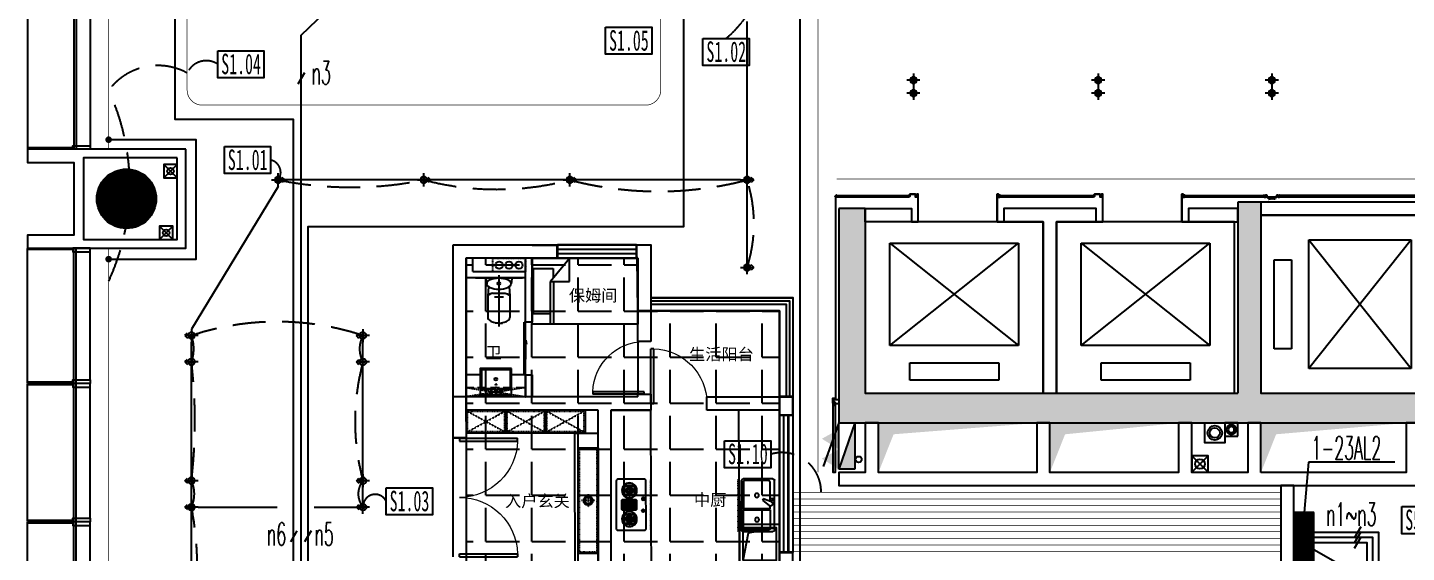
# Model space of a CAD drawing. Extents: x -284868 to 304789, y -137694 to 137894.
# Drawn here: x -9756 to 11149, y -20606 to -12647 of the extents above; entities that cross this region are included whole.
import ezdxf
from ezdxf.enums import TextEntityAlignment as Align

# ---------------------------------------------------------------- set-up
doc = ezdxf.new("R2010")
doc.units = 0
for name, pattern in [('AX-COMP-140B（200）$0$1#comfort_plan$0$DASH', [0.35, 0.25, -0.1]), ('AX-COMP-140B（200）$0$DASH', [0.35, 0.25, -0.1]), ('AX-CORE160-Fur$0$DASH', [0.35, 0.25, -0.1]), ('DASH', [0.35, 0.25, -0.1]), ('DASHDOT', [1, 0.5, -0.25, 0, -0.25]), ('DASHED', [0.75, 0.5, -0.25])]:
    doc.linetypes.add(name, pattern=pattern)
doc.layers.get('0').update_dxf_attribs({"linetype": 'CONTINUOUS'})
for name, color, linetype in [('0-墙', 4, 'CONTINUOUS'), ('0-底图', 251, 'CONTINUOUS'), ('0-建筑外轮廓', 8, 'CONTINUOUS'), ('0-建筑柱体', 251, 'CONTINUOUS'), ('0-文字说明', 3, 'CONTINUOUS'), ('0-消防栓(给排水)', 9, 'CONTINUOUS'), ('0-电梯', 3, 'CONTINUOUS'), ('0-窗', 11, 'CONTINUOUS'), ('0-非设计区域', 251, 'CONTINUOUS'), ('C-天花灯具', 3, 'CONTINUOUS'), ('EQUIP-箱柜', 3, 'CONTINUOUS'), ('P-完成面', 42, 'CONTINUOUS'), ('P-平面栏杆', 3, 'CONTINUOUS'), ('TEXT_照明_回路标注', 41, 'CONTINUOUS'), ('WIRE-照明', 130, 'CONTINUOUS')]:
    doc.layers.add(name, color=color, linetype=linetype)
doc.styles.add('_TCH_DYN', font='')
doc.styles.add('_TEL_DIM', font='SIMPLEX', dxfattribs={"width": 0.8, "height": 3.5, "bigfont": 'HZTXT'})
doc.styles.add('AX-COMP-140B（200）$0$zz-0', font='')
doc.styles.add('HZ_e', font='simplex.shx', dxfattribs={"width": 0.8, "bigfont": 'hztxt.shx'})
doc.styles.add('TT', font='')
doc.styles.get('_TCH_DYN').set_extended_font_data('SimSun')
doc.styles.get('AX-COMP-140B（200）$0$zz-0').set_extended_font_data('SimHei')
doc.styles.get('TT').set_extended_font_data('SimSun')

# ---------------------------------------------------------------- blocks, each defined once
blk = doc.blocks.new('*U154')
for p, q in [((-600, 280), (350, 280)), ((-600, 280), (-600, -70)), ((-200, 206), (-200, 237)), ((-200, 237), (-190, 237)), ((-190, 206), (-190, 237)), ((-60, 206), (-60, 237)), ((-50, 237), (-60, 237)), ((-50, 206), (-50, 237)), ((350, 280), (350, -70)), ((-140, 150), (-355, 150)), ((-355, 150), (-355, -150)), ((-200, 206), (-232, 206)), ((-232, 206), (-232, 196)), ((-200, 196), (-232, 196)), ((-200, 196), (-200, 165)), ((-200, 165), (-190, 165)), ((-190, 206), (-159, 206)), ((-190, 196), (-159, 196)), ((-190, 196), (-190, 165)), ((-159, 206), (-159, 196)), ((105, 150), (-110, 150)), ((-60, 206), (-91, 206)), ((-91, 206), (-91, 196)), ((-60, 196), (-91, 196)), ((-60, 196), (-60, 165)), ((-50, 165), (-60, 165)), ((-50, 206), (-18, 206)), ((-50, 196), (-18, 196)), ((-50, 196), (-50, 165)), ((-18, 206), (-18, 196)), ((105, -150), (105, 150)), ((-600, -70), (-375, -70)), ((-355, -150), (105, -150)), ((125, -70), (350, -70))]:
    blk.add_line(p, q)
at = {"linetype": 'AX-COMP-140B（200）$0$1#comfort_plan$0$DASH'}
for p, q in [((350, 130), (-600, 280)), ((-600, 130), (350, 280)), ((350, 130), (-600, 130))]:
    blk.add_line(p, q, dxfattribs=at)
at = {"linetype": 'AX-COMP-140B（200）$0$DASH'}
for p, q in [((-139, 96), (-139, 205)), ((-111, 205), (-111, 96))]:
    blk.add_line(p, q, dxfattribs=at)
blk.add_lwpolyline([(-375, -170), (125, -170), (125, 250), (-375, 250)], close=True)
blk.add_circle((-125, -2), 21.4)
for centre, radius, start, end in [((-125, 201), 20, 315.9573, 224.0427), ((-125, 205), 14.4, 0, 180), ((-125, 94), 14.5, 173.574, 6.426)]:
    blk.add_arc(centre, radius, start, end)
for centre, start, end in [((-195, 201), 107.0027, 162.9973), ((-195, 201), 197.0027, 252.9973), ((-195, 201), 17.0027, 72.9973), ((-195, 201), 287.0027, 342.9973), ((-55, 201), 107.0027, 162.9973), ((-55, 201), 197.0027, 252.9973), ((-55, 201), 17.0027, 72.9973), ((-55, 201), 287.0027, 342.9973)]:
    blk.add_arc(centre, 17.1, start, end, dxfattribs=at)
blk = doc.blocks.new('SERGSERGSERG')
for points in [[(0, -600), (0, 0), (600, 0), (600, -600)], [(50, -550), (50, -50), (550, -50), (550, -550)]]:
    blk.add_lwpolyline(points, close=True)
blk.add_lwpolyline([(50, -550), (133, -130), (550, -50)])
blk = doc.blocks.new('1110000110023AX-COMP-140B（200）$0$111110111022110811071652CDX卫生间立管047060')
at = {"linetype": 'AX-COMP-140B（200）$0$1#comfort_plan$0$DASH', "ltscale": 0.2}
for p, q in [((-250, 105), (250, 105)), ((-250, 105), (-250, -95)), ((250, 105), (250, -95)), ((-250, -95), (250, -95))]:
    blk.add_line(p, q, dxfattribs=at)
for centre in [(-150, 0), (0, 0), (150, 0)]:
    blk.add_circle(centre, 55)
blk = doc.blocks.new('*U316')
for p, q in [((600, 80), (600, 280)), ((700, -20), (700, 280)), ((600, 80), (-200, 80)), ((-200, -20), (700, -20))]:
    blk.add_line(p, q)
at = {"extrusion": (0, 0, -1), "zscale": -1}
blk.add_blockref('1110000110023AX-COMP-140B（200）$0$111110111022110811071652CDX卫生间立管047060', (-50, 175), dxfattribs=at)
blk = doc.blocks.new('*U160')
for p, q in [((-375, 280), (375, 280)), ((-175, -351), (-175, -385)), ((0, -440), (-60, -440)), ((0, -440), (60, -440))]:
    blk.add_line(p, q)
at = {"ltscale": 10}
for p, q in [((-208, 269), (-194, 185)), ((-198, 280), (198, 280)), ((0, 327), (0, -496)), ((208, 269), (194, 185)), ((-166, 145), (-175, -11)), ((-100, 40), (100, 40)), ((0, 26), (0, -64)), ((166, 145), (175, -11)), ((-175, -12), (-175, -351)), ((-72, -19), (72, -19)), ((-44, -19), (44, -19)), ((175, -12), (175, -351))]:
    blk.add_line(p, q, dxfattribs=at)
for points in [[(-175, -385, 10, 0, 0), (-175, -297, 10, 10, 0)], [(175, -385, 10, 0, 0), (175, -297, 10, 10, 0)]]:
    blk.add_lwpolyline(points, format="xyseb")
blk.add_circle((0, 191), 22.8, dxfattribs=at)
for centre, start, end in [((-198, 270), 90, 184.8886), ((198, 270), 355.1114, 90)]:
    blk.add_arc(centre, 10.4, start, end, dxfattribs=at)
at = {"ltscale": 10, "extrusion": (0, 0, -1)}
for centre, major_axis, ratio, start_param, end_param in [((0, 191), (195, 0), 0.456392, 3.141593, 6.283185), ((1, -12), (-175, 3), 0.369842, 2.169272, 3.218057)]:
    blk.add_ellipse(centre, major_axis=major_axis, ratio=ratio, start_param=start_param, end_param=end_param, dxfattribs=at)
at = {"ltscale": 10}
for centre, major_axis, ratio, start_param, end_param in [((0, 191), (195, 0), 0.456392, 3.141593, 6.283185), ((-1, -12), (175, 3), 0.369842, 2.169272, 3.218057), ((0, -351), (-175, 0), 0.507463, 0, 3.141593)]:
    blk.add_ellipse(centre, major_axis=major_axis, ratio=ratio, start_param=start_param, end_param=end_param, dxfattribs=at)
blk = doc.blocks.new('*U169')
at = {"linetype": 'AX-CORE160-Fur$0$DASH', "ltscale": 0.2}
for p, q in [((20, -330), (580, -20)), ((20, -20), (580, -330)), ((620, -330), (1180, -20)), ((620, -20), (1180, -330)), ((1220, -330), (1780, -20)), ((1220, -20), (1780, -330))]:
    blk.add_line(p, q, dxfattribs=at)
for points in [[(0, 0), (600, 0), (600, -350), (0, -350)], [(600, 0), (1200, 0), (1200, -350), (600, -350)], [(1200, 0), (1800, 0), (1800, -350), (1200, -350)]]:
    blk.add_lwpolyline(points, close=True)
for points in [[(20, -20), (580, -20), (580, -330), (20, -330)], [(620, -20), (1180, -20), (1180, -330), (620, -330)], [(1220, -20), (1780, -20), (1780, -330), (1220, -330)]]:
    blk.add_lwpolyline(points, close=True, dxfattribs=at)
blk = doc.blocks.new('*U170')
blk.add_lwpolyline([(0, 0), (1600, 0), (1600, -300), (0, -300)], close=True)
at = {"linetype": 'AX-CORE160-Fur$0$DASH', "ltscale": 0.2}
blk.add_lwpolyline([(20, -20), (1580, -20), (1580, -280), (20, -280)], close=True, dxfattribs=at)
at = {"linetype": 'AX-CORE160-Fur$0$DASH', "ltscale": 0.1}
for points in [[(700, -150), (900, -150)], [(700, -150), (900, -150)], [(800, -50), (800, -250)]]:
    blk.add_lwpolyline(points, dxfattribs=at)
for radius in [70, 50]:
    blk.add_circle((800, -150), radius)
blk = doc.blocks.new('AX-COMP-140B（200）$0$111110111022110811071652CDX双盆洗菜盆')
for p, q in [((-400, 75), (-400, 525)), ((-375, 550), (375, 550)), ((76, 366), (-10, 471)), ((14, 518), (-3, 508)), ((50, 505), (98, 379)), ((400, 525), (400, 75)), ((98, 379), (76, 366)), ((-375, 50), (375, 50)), ((363, 50), (-363, 50))]:
    blk.add_line(p, q)
at = {"linetype": 'AX-COMP-140B（200）$0$DASH', "ltscale": 0.3}
blk.add_line((-400, 0), (400, 0), dxfattribs=at)
blk.add_lwpolyline([(-68, 482), (-349, 482, 0.414214), (-374, 457), (-374, 106, 0.414214), (-349, 81), (-68, 81)], format="xyb", close=True)
blk.add_lwpolyline([(59, 482), (351, 482, -0.414214), (376, 457), (376, 104, -0.414214), (351, 79), (-47, 79), (-47, 482), (-15, 482)], format="xyb")
for centre, radius in [((87, 515), 17.5), ((-219, 283), 31.2), ((149, 281), 31.2)]:
    blk.add_circle(centre, radius)
for centre, start, end in [((-375, 525), 90, 180), ((9, 486), 120, 219.4623), ((27, 496), 20.5377, 120), ((375, 525), 0, 90), ((-375, 75), 180, 270), ((375, 75), 270, 0)]:
    blk.add_arc(centre, 25, start, end)
blk = doc.blocks.new('*U130')
blk.add_blockref('AX-COMP-140B（200）$0$111110111022110811071652CDX双盆洗菜盆', (0, -525))
blk = doc.blocks.new('AX-COMP-140B（200）$0$111110111022110811071652CDX双头炉灶')
for points in [[(-108, 120, 1), (-108, 117, 1)], [(-101, 132, 1), (-104, 132, 1)], [(102, 133, 1), (102, 130, 1)], [(109, 119, 1), (106, 119, 1)]]:
    blk.add_hatch(color=256).paths.add_polyline_path(points)
for p, q in [((-217, 356), (-217, 419)), ((-74, 424), (74, 424)), ((-74, 422), (74, 422)), ((217, 356), (217, 419)), ((-303, 375), (-239, 338)), ((-303, 276), (-239, 313)), ((-243, 341), (-298, 373)), ((-243, 311), (-298, 279)), ((-297, 336), (-297, 316)), ((-290, 367), (-290, 284)), ((-259, 406), (-259, 406)), ((-259, 406), (-239, 406)), ((-259, 399), (-175, 399)), ((-259, 253), (-175, 253)), ((-259, 245), (-239, 245)), ((-239, 349), (-226, 356)), ((-230, 335), (-239, 349)), ((-230, 316), (-239, 303)), ((-226, 295), (-239, 303)), ((-225, 339), (-232, 352)), ((-225, 312), (-232, 299)), ((-219, 341), (-226, 356)), ((-219, 310), (-226, 295)), ((-217, 295), (-217, 232)), ((-203, 332), (-186, 333)), ((-203, 319), (-186, 318)), ((-201, 326), (-186, 326)), ((-175, 406), (-195, 406)), ((-131, 375), (-195, 338)), ((-131, 276), (-195, 313)), ((-175, 245), (-195, 245)), ((-191, 341), (-136, 373)), ((-191, 311), (-136, 279)), ((-186, 333), (-186, 318)), ((-175, 245), (-175, 245)), ((-144, 367), (-144, 284)), ((-137, 336), (-137, 316)), ((-74, 400), (74, 400)), ((-74, 398), (74, 398)), ((-74, 377), (74, 377)), ((-74, 375), (74, 375)), ((-74, 354), (74, 354)), ((-74, 351), (74, 351)), ((-74, 330), (74, 330)), ((-74, 328), (74, 328)), ((-74, 307), (74, 307)), ((-74, 305), (74, 305)), ((-74, 283), (74, 283)), ((-74, 281), (74, 281)), ((-74, 260), (74, 260)), ((-74, 258), (74, 258)), ((-74, 236), (74, 236)), ((-74, 234), (74, 234)), ((131, 375), (195, 338)), ((131, 276), (195, 313)), ((191, 341), (136, 373)), ((191, 311), (136, 279)), ((137, 336), (137, 316)), ((144, 367), (144, 284)), ((175, 406), (195, 406)), ((259, 399), (175, 399)), ((259, 253), (175, 253)), ((175, 245), (175, 245)), ((175, 245), (195, 245)), ((186, 333), (186, 318)), ((203, 332), (186, 333)), ((201, 326), (186, 326)), ((203, 319), (186, 318)), ((217, 295), (217, 232)), ((219, 341), (226, 356)), ((219, 310), (226, 295)), ((225, 339), (232, 352)), ((225, 312), (232, 299)), ((239, 349), (226, 356)), ((226, 295), (239, 303)), ((230, 335), (239, 349)), ((230, 316), (239, 303)), ((259, 406), (239, 406)), ((303, 375), (239, 338)), ((303, 276), (239, 313)), ((259, 245), (239, 245)), ((243, 341), (298, 373)), ((243, 311), (298, 279)), ((259, 406), (259, 406)), ((290, 367), (290, 284)), ((297, 336), (297, 316))]:
    blk.add_line(p, q)
at = {"linetype": 'AX-COMP-140B（200）$0$DASH', "ltscale": 0.3}
blk.add_line((386, 0), (-386, 0), dxfattribs=at)
for points in [[(-365, 75, -0.414214), (-386, 96), (-386, 504, -0.414214), (-365, 525), (365, 525, -0.414214), (386, 504), (386, 96, -0.414214), (365, 75)], [(-77, 429, -0.414214), (-60, 446), (60, 446, -0.414214), (77, 429), (77, 229, -0.414214), (60, 212), (-60, 212, -0.414214), (-77, 229)], [(-74, 429, -0.414214), (-60, 444), (60, 444, -0.414214), (74, 429), (74, 229, -0.414214), (60, 214), (-60, 214, -0.414214), (-74, 229)], [(-91, 101), (-91, 136, -1), (-87, 136), (-87, 101, -1)], [(91, 101), (91, 136, 1), (87, 136), (87, 101, 1)]]:
    blk.add_lwpolyline(points, format="xyb", close=True)
at = {"const_width": 1.04}
for points in [[(-217, 356), (-217, 419)], [(217, 356), (217, 419)], [(-243, 341), (-298, 373)], [(-243, 311), (-298, 279)], [(-217, 295), (-217, 232)], [(-191, 341), (-136, 373)], [(-191, 311), (-136, 279)], [(191, 341), (136, 373)], [(191, 311), (136, 279)], [(217, 295), (217, 232)], [(243, 341), (298, 373)], [(243, 311), (298, 279)]]:
    blk.add_lwpolyline(points, dxfattribs=at)
for points in [[(-217, 341, -1), (-217, 310, -1), (-217, 341, -1)], [(217, 341, 1), (217, 310, 1), (217, 341, 1)]]:
    blk.add_lwpolyline(points, format="xyb", dxfattribs=at)
for centre, radius in [((-217, 326), 114), ((-217, 326), 112), ((217, 326), 114), ((217, 326), 112), ((-217, 326), 52.1), ((-217, 326), 41.7), ((-217, 326), 38.6), ((-217, 326), 35.4), ((-217, 326), 15.6), ((217, 326), 52.1), ((217, 326), 41.7), ((217, 326), 38.6), ((217, 326), 35.4), ((217, 326), 15.6), ((-89, 119), 20.6), ((-108, 119), 1.53), ((-102, 132), 1.53), ((89, 119), 20.6), ((102, 132), 1.53), ((108, 119), 1.53)]:
    blk.add_circle(centre, radius)
for centre, radius, start, end in [((-259, 367), 38.6, 90, 180), ((-285, 369), 12.6, 189.6676, 246.0824), ((-288, 336), 9.33, 102.564, 181.686), ((-288, 315), 9.33, 178.3139, 257.436), ((-285, 282), 12.6, 113.9176, 170.3324), ((-259, 284), 38.6, 180, 270), ((-259, 367), 31.3, 90, 180), ((-259, 284), 31.3, 180, 270), ((-239, 397), 9.33, 12.564, 91.6861), ((-224, 338), 17.8, 95.7306, 144.2694), ((-224, 313), 17.8, 215.7306, 264.2694), ((-239, 255), 9.33, 268.3139, 347.436), ((-195, 397), 9.33, 88.3139, 167.436), ((-195, 255), 9.33, 192.564, 271.6861), ((-202, 326), 17.8, 335.7306, 24.2694), ((-175, 367), 38.6, 0, 90), ((-175, 367), 31.3, 0, 90), ((-175, 284), 31.3, 270, 0), ((-175, 284), 38.6, 270, 0), ((-149, 369), 12.6, 293.9176, 350.3324), ((-146, 336), 9.33, 358.314, 77.436), ((-146, 315), 9.33, 282.564, 1.6861), ((-149, 282), 12.6, 9.6676, 66.0824), ((175, 367), 38.6, 90, 180), ((149, 369), 12.6, 189.6676, 246.0824), ((146, 336), 9.33, 102.564, 181.686), ((146, 315), 9.33, 178.3139, 257.436), ((149, 282), 12.6, 113.9176, 170.3324), ((175, 284), 38.6, 180, 270), ((175, 367), 31.3, 90, 180), ((175, 284), 31.3, 180, 270), ((202, 326), 17.8, 155.7306, 204.2694), ((195, 397), 9.33, 12.564, 91.6861), ((195, 255), 9.33, 268.3139, 347.436), ((224, 338), 17.8, 35.7306, 84.2694), ((224, 313), 17.8, 275.7306, 324.2694), ((239, 397), 9.33, 88.3139, 167.436), ((239, 255), 9.33, 192.564, 271.6861), ((259, 367), 38.6, 0, 90), ((259, 367), 31.3, 0, 90), ((259, 284), 31.3, 270, 0), ((259, 284), 38.6, 270, 0), ((285, 369), 12.6, 293.9176, 350.3324), ((288, 336), 9.33, 358.314, 77.436), ((288, 315), 9.33, 282.564, 1.6861), ((285, 282), 12.6, 9.6676, 66.0824), ((-89, 119), 16.3, 97.4942, 262.5058), ((-89, 119), 16.3, 277.4942, 82.5058), ((89, 119), 16.3, 97.4942, 262.5058), ((89, 119), 16.3, 277.4942, 82.5058)]:
    blk.add_arc(centre, radius, start, end)
at = {"style": 'AX-COMP-140B（200）$0$zz-0', "flags": 9}
for tag in ['YSIZE', 'XSIZE']:
    blk.add_attdef(tag, (0, 525), '', height=0.533, dxfattribs=at)
blk = doc.blocks.new('*U128')
blk.add_blockref('AX-COMP-140B（200）$0$111110111022110811071652CDX双头炉灶', (0, -525))
blk = doc.blocks.new('$plan$00002359')
for p, q in [((157, -346), (157, -26)), ((157, -27), (846, -27)), ((846, -27), (846, -400)), ((0, -346), (645, -346)), ((645, -403), (0, -403)), ((996, -710), (645, -346)), ((645, -346), (645, -710)), ((846, -400), (697, -400)), ((645, -710), (996, -710))]:
    blk.add_line(p, q)
blk.add_lwpolyline([(1000, -2000), (0, -2000), (0, 0), (1000, 0)], close=True)
blk = doc.blocks.new('$WINLIB2D$00000001')
for points in [[(-0.5, 0.5), (-0.5, -0.5)], [(-0.5, 0.5), (0.5, 0.5)], [(0.5, -0.5), (0.5, 0.5)], [(0.5, 0.167), (-0.5, 0.167)], [(0.5, -0.167), (-0.5, -0.167)], [(-0.5, -0.5), (0.5, -0.5)]]:
    blk.add_lwpolyline(points)
blk = doc.blocks.new('$DorLib2D$00000129')
at = {"linetype": 'Continuous'}
for p, q in [((-0.5, 0.545), (-0.5, 0.687)), ((-0.5, 0.687), (0.5, 0.687)), ((0.5, 0.545), (-0.5, 0.545)), ((-0.5, 0.5), (-0.5, 0.545)), ((0.5, 0.687), (0.5, 0.545)), ((0.5, 0.5), (0.5, 0.545)), ((-0.2, 0.437), (0.158, 0.437)), ((0.08, 0.341), (0.08, 0.437)), ((0.158, 0.437), (0.08, 0.341))]:
    blk.add_line(p, q, dxfattribs=at)
blk = doc.blocks.new('$DorLib2D$00000001')
for p, q in [((0.45, 0.975), (0.5, 0.975)), ((0.45, 0), (0.45, 0.975)), ((0.5, 0), (0.5, 0.975)), ((0.5, 0), (0.45, 0))]:
    blk.add_line(p, q)
at = {"lineweight": 13}
blk.add_arc((0.475, 0), 0.975, 91.4693, 180, dxfattribs=at)
blk = doc.blocks.new('$DorLib2D$00000002')
for p, q in [((-0.5, 0), (-0.5, 0.4875)), ((-0.475, 0.4875), (-0.5, 0.4875)), ((-0.475, 0), (-0.475, 0.4875)), ((0.475, 0), (0.475, 0.4875)), ((0.475, 0.4875), (0.5, 0.4875)), ((0.5, 0), (0.5, 0.4875)), ((-0.5, 0), (-0.475, 0)), ((0.5, 0), (0.475, 0))]:
    blk.add_line(p, q)
at = {"lineweight": 13}
for centre, start, end in [((-0.4875, 0), 0, 88.53072), ((0.4875, 0), 91.46928, 180)]:
    blk.add_arc(centre, 0.4875, start, end, dxfattribs=at)
blk = doc.blocks.new('vrthr')
for p, q in [((213247, 282360), (212048, 282358)), ((212048, 279853), (212048, 282358)), ((213247, 282360), (213631, 282360)), ((213631, 282360), (213631, 282160)), ((214831, 282163), (214831, 282363)), ((214831, 282363), (215048, 282363)), ((215048, 282363), (215048, 280896)), ((213148, 282160), (212248, 282158)), ((212248, 279853), (212248, 282158)), ((213148, 281191), (213148, 282160)), ((213248, 282160), (213248, 281191)), ((213631, 282160), (213248, 282160)), ((214848, 282163), (214831, 282163)), ((214848, 280896), (214848, 282163)), ((213248, 281191), (213148, 281191)), ((215048, 280896), (214848, 280896)), ((213148, 280058), (213148, 280391)), ((213148, 280391), (213248, 280391)), ((213248, 280391), (213248, 280058)), ((214348, 280058), (212048, 280058)), ((212048, 279853), (212048, 280058)), ((213248, 280058), (213148, 280058)), ((214848, 280058), (214348, 280058)), ((214848, 280058), (214848, 280096)), ((214848, 280096), (215048, 280096)), ((215048, 280096), (215048, 280058)), ((215048, 280058), (215048, 279858)), ((215898, 279858), (215898, 280058)), ((215898, 280058), (217198, 280058)), ((212048, 279433), (212048, 279853)), ((214248, 279858), (212248, 279858)), ((212248, 279853), (212248, 279858)), ((212248, 279853), (212248, 279433)), ((214248, 277106), (214248, 279858)), ((214448, 276906), (214448, 279858)), ((214948, 279858), (214448, 279858)), ((215048, 279858), (214948, 279858)), ((216998, 279858), (215898, 279858)), ((212248, 279433), (212048, 279433)), ((212048, 277633, 0), (212048, 279433, 0))]:
    blk.add_line(p, q)
at = {"linetype": 'Continuous'}
for p, q in [((214848, 280896, 0), (214848, 280096, 0)), ((217198, 280058), (217198, 279779)), ((216998, 279779), (216998, 279858)), ((217198, 279779), (216998, 279779))]:
    blk.add_line(p, q, dxfattribs=at)
at = {"elevation": 0}
for points in [[(215048, 281563), (217198, 281562), (217198, 280058)], [(215048, 281513), (217148, 281512), (217148, 280058)], [(215048, 281463), (217098, 281462), (217098, 280058)], [(215048, 281363), (216998, 281362), (216998, 280058)], [(215041, 279858), (215054, 277106), (214448, 277106), (214448, 279858), (215048, 279858)], [(216997, 279858), (216997, 277106), (216397, 277106), (216384, 279858)]]:
    blk.add_lwpolyline(points, dxfattribs=at)
blk.add_lwpolyline([(213896, 279509), (214246, 279509), (214251, 277106), (213901, 277106)], close=True, dxfattribs=at)
for name, p, xscale, yscale, zscale, rotation in [('$WINLIB2D$00000001', (214231, 282262), 1200.000000000006, 200.0000000000007, 1200.000000000006, 180.1104236454829), ('$DorLib2D$00000129', (213198, 280791), 800.0000000000043, 100.0000000000005, 800.0000000000043, 90), ('$WINLIB2D$00000001', (217098, 278737), 2082.780918128163, 200.0000000000011, -2082.780918128163, 269.999717472706), ('$DorLib2D$00000002', (212148, 278533), -1800, 1800, 1800, 270.0000880478415)]:
    blk.add_blockref(name, p, dxfattribs=dict(xscale=xscale, yscale=yscale, zscale=zscale, rotation=rotation))
at = {"xscale": -1}
blk.add_blockref('*U316', (212948, 281880, 0), dxfattribs=at)
at = {"yscale": 0.8000354313272308, "rotation": 90}
blk.add_blockref('$plan$00002359', (213248, 281160, 0), dxfattribs=at)
at = {"extrusion": (-6.03939e-06, -1.06319e-19, 1), "xscale": 0.9500000000000007, "yscale": 0.9500000000000007, "zscale": 0.9500000000000007, "rotation": 359.9943994605343}
blk.add_blockref('*U160', (212743, 281594, -1), dxfattribs=at)
at = {"linetype": 'Continuous', "xscale": -800.0000000000043, "yscale": 800.0000000000043, "zscale": 800, "rotation": 90}
blk.add_blockref('$DorLib2D$00000001', (214948, 280496), dxfattribs=at)
at = {"linetype": 'Continuous', "xscale": -850, "yscale": 850, "zscale": 850}
blk.add_blockref('$DorLib2D$00000001', (215473, 279958), dxfattribs=at)
at = {"extrusion": (6.03939e-06, 1.06776e-19, 1), "xscale": 0.9500000000000001, "yscale": 0.9500000000000001, "zscale": 0.9500000000000001, "rotation": 179.9943994605339}
blk.add_blockref('*U154', (212580, 280324, 1), dxfattribs=at)
at = {"extrusion": (-6.03939e-06, -5.87203e-20, 1), "rotation": 0.02052867424478329}
blk.add_blockref('*U169', (212250, 279858, -1), dxfattribs=at)
at = {"extrusion": (-9.31736e-20, 6.03939e-06, 1), "rotation": 270.0205286742448}
blk.add_blockref('*U170', (214247, 279284, 2), dxfattribs=at)
at = {"extrusion": (2.11758e-20, 6.03939e-06, -1), "zscale": -1, "rotation": 269.9809295868919}
blk.add_blockref('*U128', (-214524, 278421, 2), dxfattribs=at)
at = {"extrusion": (4.06576e-20, -6.03939e-06, -1), "zscale": -1, "rotation": 89.98092958689192}
blk.add_blockref('*U130', (-216898, 278414, -2), dxfattribs=at)
blk.add_blockref('SERGSERGSERG', (216397, 278128, 0))
at = {"style": '_TCH_DYN'}
for s, p in [('保姆间', (213805, 281505, 0)), ('卫', (212541, 280639, 0)), ('生活阳台', (215627, 280613, 0)), ('入户玄关', (212837, 278388, 0)), ('中厨', (215702, 278406, 0))]:
    blk.add_text(s, height=180, dxfattribs=at).set_placement(p)
blk = doc.blocks.new('213r5467')
for p, q in [((-90909, -260063), (-90909, -260326)), ((-89559, -260063), (-90909, -260063)), ((-89559, -260326), (-89559, -260063)), ((-90909, -260326), (-89559, -260326)), ((-91209, -260588), (-91209, -262138)), ((-89259, -260588), (-91209, -260588)), ((-91209, -260588), (-89259, -262138)), ((-91209, -262138), (-89259, -260588)), ((-89259, -262138), (-89259, -260588)), ((-91209, -262138), (-89259, -262138))]:
    blk.add_line(p, q)
blk.add_lwpolyline([(-88884, -262463), (-91584, -262463), (-91584, -259863), (-88884, -259863), (-88884, -262463)])
blk = doc.blocks.new('_YZH')
at = {"const_width": 0.5}
blk.add_lwpolyline([(-0.25, 0, 1), (0.25, 0, 1)], format="xyb", close=True, dxfattribs=at)
at = {"color": 4}
blk.add_circle((0, 0), 0.5, dxfattribs=at)
blk = doc.blocks.new('sgASGHHHH')
for points in [[(-102996, -917724), (-102996, -920624), (-102879, -920774), (-102646, -920624), (-102646, -917724)], [(-109046, -917824), (-109046, -921074), (-108646, -920624), (-108646, -917824)], [(-108646, -920624), (-109046, -921074), (-102996, -921074), (-102879, -920774), (-102996, -920624)], [(-102879, -920774), (-102996, -921074), (-99846, -921074), (-99846, -920624), (-102646, -920624)]]:
    blk.add_hatch(color=256).paths.add_polyline_path(points)
at = {"color": 4}
for p, q in [((-102996, -917724), (-102996, -920624)), ((-102646, -917724), (-102996, -917724)), ((-102646, -917724), (-102646, -920624)), ((-109046, -917824), (-109046, -921074)), ((-108646, -917824), (-109046, -917824)), ((-108646, -917824), (-108646, -920624)), ((-108646, -920624), (-102996, -920624)), ((-102646, -920624), (-99846, -920624)), ((-109046, -921074), (-102996, -921074)), ((-102996, -921074), (-99846, -921074))]:
    blk.add_line(p, q, dxfattribs=at)
at = {"xscale": 900, "yscale": 900, "zscale": 900}
blk.add_blockref('_YZH', (-119846, -917674), dxfattribs=at)
blk = doc.blocks.new('A$C3B8026B3')
for p, q in [((950, 22945), (950, 21005)), ((950, 17455), (950, 19395)), ((950, 15355), (950, 17345)), ((950, 13255), (950, 15245))]:
    blk.add_line(p, q)
for points in [[(700, 23000), (700, 20950)], [(738, 23000), (738, 20950)], [(0, 22994), (0, 20956)], [(0, 17406), (0, 19444)], [(700, 17400), (700, 19450)], [(738, 17400), (738, 19450)], [(0, 15306), (0, 17394)], [(700, 15300), (700, 17400)], [(738, 15300), (738, 17400)], [(0, 13206), (0, 15294)], [(700, 13200), (700, 15300)], [(738, 13200), (738, 15300)]]:
    blk.add_lwpolyline(points)
at = {"elevation": 0}
for points in [[(0, 20956), (688, 20956), (688, 20970), (0, 20970)], [(0, 19444), (688, 19444), (688, 19429), (0, 19429)], [(0, 17406), (688, 17406), (688, 17420), (0, 17420)], [(0, 17394), (688, 17394), (688, 17379), (0, 17379)], [(0, 15306), (688, 15306), (688, 15320), (0, 15320)], [(0, 15294), (688, 15294), (688, 15279), (0, 15279)]]:
    blk.add_lwpolyline(points, dxfattribs=at)
for points in [[(688, 20950), (688, 21005), (950, 21005), (950, 20950)], [(688, 19450), (688, 19395), (950, 19395), (950, 19450)], [(688, 17400), (688, 17455), (950, 17455), (950, 17400)], [(688, 17400), (688, 17345), (950, 17345), (950, 17400)], [(688, 15300), (688, 15355), (950, 15355), (950, 15300)], [(688, 15300), (688, 15245), (950, 15245), (950, 15300)]]:
    blk.add_lwpolyline(points, close=True)
blk = doc.blocks.new('A$C770634BF')
at = {"layer": '0-建筑外轮廓', "color": 42}
blk.add_lwpolyline([(750, -31950), (-1650, -31950), (-1650, -32150), (-950, -32150), (-950, -33250), (-1650, -33250), (-1650, -33450), (750, -33450)], close=True, dxfattribs=at)
at = {"layer": '0-建筑外轮廓', "color": 251}
blk.add_lwpolyline([(620, -32080), (-800, -32080), (-800, -33320), (620, -33320)], close=True, dxfattribs=at)
blk = doc.blocks.new('A$C10332E08')
for p, q in [((250, 0), (0, 250)), ((250, 250), (0, 0))]:
    blk.add_line(p, q)
blk.add_lwpolyline([(0, 250), (250, 250), (250, 0), (0, 0)], close=True)
blk = doc.blocks.new('A$C2AC726D9')
for centre, radius in [((518, -32284), 50), ((450, -33220), 50), ((16125, -36725), 75)]:
    blk.add_circle(centre, radius)
at = {"xscale": -0.8, "yscale": 0.8, "zscale": 0.8, "rotation": 270}
for p in [(418, -32384), (350, -33320)]:
    blk.add_blockref('A$C10332E08', p, dxfattribs=at)
at = {"xscale": -1, "rotation": 90}
blk.add_blockref('A$C10332E08', (16250, -36600), dxfattribs=at)
blk = doc.blocks.new('A$C2E9C7AB1')
blk.add_lwpolyline([(-200, 0), (0, 0), (0, -200), (-200, -200)], close=True)
for radius in [72.3, 45.5]:
    blk.add_circle((-100, -100), radius)
blk = doc.blocks.new('A$C1A2309B7')
blk.add_lwpolyline([(-300, 0), (0, 0), (0, -300), (-300, -300)], close=True)
for radius in [110, 75]:
    blk.add_circle((-150, -150), radius)
blk = doc.blocks.new('A$C5B4E3DF6')
for p, q in [((0, 240), (-659, 477)), ((-700, 0), (-700, 240)), ((0, 0), (-700, 240)), ((-700, 240), (0, 240)), ((0, 240), (0, 0)), ((0, 0), (-700, 0))]:
    blk.add_line(p, q)
for points in [[(-700, 240), (-541, 498), (-398, 240)], [(-398, 240), (-239, 498), (-96, 240)], [(-700, 0), (-700, 240), (0, 0)]]:
    blk.add_solid(points)
blk = doc.blocks.new('A$C3F6147FC')
blk.add_circle((299, -3801), 45.5)
at = {"rotation": 90}
blk.add_blockref('A$C5B4E3DF6', (240, -3250), dxfattribs=at)
blk.add_blockref('A$C1A2309B7', (5850, -3250))
at = {"xscale": -1, "rotation": 270}
blk.add_blockref('A$C2E9C7AB1', (6050, -3250), dxfattribs=at)
blk = doc.blocks.new('A$C6C5C068E')
h = blk.add_hatch()
h.set_pattern_fill('ANSI32', color=256, scale=0.2, style=0)
h.set_pattern_definition([(45, (506565838.6591, 131390591.2148), (-1.3470384181604, 1.3470384181604), []), (45, (506565839.5572, 131390591.2148), (-1.3470384181604, 1.3470384181604), [])])
h.paths.add_polyline_path([(11, 11), (-4, 11), (-4, 14), (0, 14), (0, 15), (-5, 15), (-5, 10), (10, 10), (10, -5), (15, -5), (15, 0), (14, 0), (14, -4), (11, -4)])
blk.add_lwpolyline([(11, 11), (-4, 11), (-4, 14), (0, 14), (0, 15), (-5, 15), (-5, 10), (10, 10), (10, -5), (15, -5), (15, 0), (14, 0), (14, -4), (11, -4)], close=True)
blk = doc.blocks.new('A$C611527F21')
h = blk.add_hatch(color=7)
h.dxf.hatch_style = 1
h.set_gradient(color1=(255, 255, 255), color2=(255, 255, 0), tint=1, name='CYLINDER')
h.paths.add_polyline_path([(1340, -405), (1340, -380), (1320, -380), (1320, -406), (1325, -410), (1335, -410)])
for points in [[(60, -375), (60, -405), (55, -405), (55, -400), (56, -400), (56, -404), (58, -404), (58, -373), (81, -373), (81, -419), (99, -419), (99, 0), (0, 0), (0, 1), (100, 1), (100, -420), (80, -420), (80, -375), (60, -375)], [(1438, -400), (1438, -404), (1436, -404), (1436, -384), (1424, -384), (1424, -419), (1342, -419), (1342, -378), (1319, -378), (1319, -419), (1302, -419), (1302, 0), (1400, 0), (1400, 1), (1300, 1), (1300, -420), (1320, -420), (1320, -380), (1340, -380), (1340, -420), (1425, -420), (1425, -385), (1435, -385), (1435, -405), (1440, -405), (1440, -400), (1438, -400)]]:
    blk.add_lwpolyline(points)
blk.add_lwpolyline([(1340, -405), (1340, -380), (1320, -380), (1320, -406), (1325, -410), (1335, -410)], close=True)
blk = doc.blocks.new('A$C7A304ED9')
at = {"linetype": 'DASH', "ltscale": 0.1}
for p, q in [((-50, 28), (50, -2)), ((50, 28), (-50, -2))]:
    blk.add_line(p, q, dxfattribs=at)
blk.add_lwpolyline([(120, -26), (120, -32), (115, -32), (115, -2), (95, -2), (95, -32), (75, -32), (75, -2), (-75, -2), (-75, -32), (-95, -32), (-95, -2), (-115, -2), (-115, -32), (-120, -32), (-120, -26), (-119, -26), (-119, -30), (-117, -30), (-117, 0), (-94, 0), (-94, -30), (-76, -30), (-76, 0), (76, 0), (76, -30), (94, -30), (94, 0), (116, 0), (116, -30), (118, -30), (118, -26), (120, -26)])
for points in [[(-50, -2), (50, -2), (50, 28), (-50, 28)], [(-60, -6), (60, -6), (60, -2), (-60, -2)]]:
    blk.add_lwpolyline(points, close=True, dxfattribs=at)
blk = doc.blocks.new('A$C67A6433D')
at = {"linetype": 'DASH', "ltscale": 0.03}
blk.add_wipeout([(31, 0), (-28, 0), (-28, 26), (31, 26)], dxfattribs=at)
for p, q in [((-26, 20), (-23, 19)), ((-25, 13), (-19, 4)), ((-21, 19), (-9, 16)), ((-20, 2), (-20, 0)), ((-19, 13), (-12, 3)), ((-18, 11), (-7, 9)), ((-16, 8), (-6, 8)), ((-16, 3), (0, 3)), ((-13, 24), (-13, 26)), ((-12, 23), (-12, 25)), ((-12, 25), (0, 25)), ((-9, 16), (-9, 21)), ((-9, 12), (-9, 21)), ((-1, 4), (-8, 10)), ((-2, 19), (-4, 14)), ((0, 9), (-3, 12)), ((30, 26), (3, 26)), ((15, 25), (3, 25)), ((3, 9), (6, 12)), ((19, 3), (3, 3)), ((4, 4), (11, 10)), ((5, 19), (7, 14)), ((19, 8), (9, 8)), ((12, 12), (12, 21)), ((23, 19), (12, 16)), ((21, 11), (12, 10)), ((22, 13), (14, 3)), ((15, 23), (15, 25)), ((16, 24), (16, 26)), ((28, 13), (21, 4)), ((23, 2), (23, 0)), ((28, 20), (25, 19))]:
    blk.add_line(p, q, dxfattribs=at)
for points in [[(0, 10), (0, 26), (-28, 26), (-28, 0), (0, 0), (0, 3)], [(3, 10), (3, 26), (31, 26), (31, 0), (3, 0), (3, 3)]]:
    blk.add_lwpolyline(points, dxfattribs=at)
for points in [[(-13, 24), (-13, 24), (-26, 24, 0.414214), (-27, 23), (-27, 2, 0.414214), (-26, 2), (-20, 2)], [(-12, 23), (-25, 23, 0.414214), (-26, 23), (-26, 17)], [(-26, 14), (-26, 5, 0.414214), (-25, 4), (-19, 4)], [(15, 23), (28, 23, -0.414214), (28, 23), (28, 17)], [(16, 24), (16, 24), (28, 24, -0.414214), (29, 23), (29, 2, -0.414214), (28, 2), (23, 2)], [(28, 14), (28, 5, -0.414214), (28, 4), (21, 4)]]:
    blk.add_lwpolyline(points, format="xyb", dxfattribs=at)
for centre in [(-22, 15), (-5, 21), (2, 6), (8, 21), (25, 15)]:
    blk.add_circle(centre, 1.99, dxfattribs=at)
for centre, radius, start, end in [((-22, 15), 3.58, 338.8563, 221.961), ((-18, 14), 1.59, 158.8563, 216.0245), ((-16, 6), 3.58, 211.8213, 270), ((-5, 21), 3.58, 334.8452, 179.1262), ((-7, 12), 1.99, 178.2525, 238.2672), ((-2, 13), 1.99, 160.8929, 232.1139), ((2, 6), 3.58, 213.0316, 326.9684), ((2, 6), 3.58, 72.8656, 107.1344), ((8, 21), 3.58, 0.8738, 205.1548), ((5, 13), 1.99, 307.8861, 19.1071), ((10, 12), 1.99, 301.7328, 1.7475), ((12, 11), 1.59, 222.3386, 280.5758), ((19, 6), 3.58, 270, 328.1787), ((25, 15), 3.58, 318.039, 201.1437), ((20, 14), 1.59, 323.9755, 21.1437)]:
    blk.add_arc(centre, radius, start, end, dxfattribs=at)
blk = doc.blocks.new('*U250')
for p, q in [((-75, 0), (-46, 29, 0)), ((-75, 0), (-46, -29)), ((75, 0), (-75, 0)), ((0, -75), (0, 75))]:
    blk.add_line(p, q)
for radius in [37.5, 15]:
    blk.add_circle((0, 0), radius)
blk = doc.blocks.new('1')
at = {"color": 2, "linetype": 'DASHED', "ltscale": 3}
blk.add_lwpolyline([(-7440, -3664, -0.071408), (-7760, -4018, -1.800214)], format="xyb", dxfattribs=at)
at = {"color": 8, "linetype": 'DASHED', "ltscale": 1000}
for points in [[(-17120, -7699, 0.220562), (-17120, -4805, -0.373179), (-15930, -4543, -0.461741), (-15466, -4410, 0.302385)], [(-7440, -7493, 0.154805), (-7440, -6164, -0.128836), (-10130, -6164, -0.129286), (-12340, -6164, -0.100109), (-14550, -6164, 0.547319), (-14665, -5863, 0.120297)], [(-15865, -15525, 0.293425), (-15865, -15125, 0.109057), (-15865, -13325, 0.233555), (-15865, -12925, 0.097392), (-15865, -11125, 0.217509), (-15865, -10725, 0.057943), (-15865, -8925, 0.173496), (-15865, -8525, -0.161613), (-13265, -8525, 0.259305), (-13265, -8925, 0.134154), (-13265, -10725, 0.360526), (-13265, -11125, -0.810958), (-12913, -11037, 5.425589)], [(-7082, -10324, -0.506445), (-6319, -10900, -1.713282)]]:
    blk.add_lwpolyline(points, format="xyb", dxfattribs=at)
at = {"layer": '0-文字说明', "color": 3, "ltscale": 0.5}
for points in [[(-9586, -3848), (-8886, -3848), (-8886, -4259), (-9586, -4259)], [(-8110, -4018), (-7410, -4018), (-7410, -4429), (-8110, -4429)], [(-15466, -4205), (-14766, -4205), (-14766, -4616), (-15466, -4616)], [(-15365, -5657), (-14665, -5657), (-14665, -6068), (-15365, -6068)], [(-7782, -10118), (-7082, -10118), (-7082, -10529), (-7782, -10529)], [(-12913, -10832), (-12213, -10832), (-12213, -11243), (-12913, -11243)], [(2485, -11118), (3185, -11118), (3185, -11529), (2485, -11529)]]:
    blk.add_lwpolyline(points, close=True, dxfattribs=at)
at = {"color": 3, "style": 'TT'}
for s, width, p, p2 in [('S1.05', 0.508947, (-9534, -4204), (-8933, -4204)), ('S1.02', 0.508947, (-8058, -4374), (-7456, -4374)), ('S1.04', 0.502664, (-15414, -4561), (-14812, -4561)), ('S1.01', 0.573462, (-15314, -6013), (-14712, -6013)), ('S1.10', 0.535734, (-7730, -10474), (-7128, -10474)), ('S1.03', 0.508947, (-12861, -11188), (-12259, -11188)), ('S5.01', 0.542877, (2537, -11474), (3139, -11474))]:
    blk.add_text(s, height=310.3, dxfattribs=dict(at, width=width)).set_placement(p, p2, align=Align.FIT)
blk = doc.blocks.new('*X428')
at = {"color": 0}
for p, q in [((-250, 33), (-83, 200)), ((-250, 68), (-118, 200)), ((-250, 104), (-154, 200)), ((-250, 139), (-189, 200)), ((-250, 174), (-224, 200)), ((-247, 0), (-47, 200)), ((-212, 0), (-12, 200)), ((-177, 0), (23, 200)), ((-141, 0), (59, 200)), ((-106, 0), (94, 200)), ((-71, 0), (129, 200)), ((-35, 0), (165, 200)), ((0, 0), (200, 200)), ((35, 0), (235, 200)), ((71, 0), (250, 179)), ((106, 0), (250, 144)), ((141, 0), (250, 109)), ((177, 0), (250, 73)), ((212, 0), (250, 38)), ((247, 0), (250, 3))]:
    blk.add_line(p, q, dxfattribs=at)
blk = doc.blocks.new('$equip$00002943')
for p, q in [((-0.75, 0.6), (-0.75, 0)), ((0.75, 0.6), (-0.75, 0.6)), ((0.75, 0), (0.75, 0.6)), ((-0.75, 0), (0.75, 0))]:
    blk.add_line(p, q)
for points, const_width in [([(-0.75, 0.3), (0.75, 0.3)], 0.6), ([(-0.75, 0.6), (-0.75, 0), (0.75, 0), (0.75, 0.6), (-0.75, 0.6), (-0.75, 0)], 0.04)]:
    blk.add_lwpolyline(points, dxfattribs=dict(const_width=const_width))
for p in [(0, 0.6), (-0.75, 0.3), (0, 0), (0.75, 0.3)]:
    blk.add_point(p)
at = {"xscale": 0.00300000000061118, "yscale": 0.00300000000061118, "zscale": 0.00300000000061118}
blk.add_blockref('*X428', (0, 0), dxfattribs=at)
at = {"color": 7, "style": '_TEL_DIM', "flags": 1}
for tag in ['A', 'REMARK']:
    blk.add_attdef(tag, text='', height=0.00002, dxfattribs=at).set_placement((0, 0), align=Align.MIDDLE_CENTER)
blk = doc.blocks.new('*U249')
for p, q in [((0, 75), (0, -75)), ((-75, 0), (75, 0))]:
    blk.add_line(p, q)
for radius in [37.5, 15]:
    blk.add_circle((0, 0), radius)
blk = doc.blocks.new('*U59')
for p, q in [((75, 0), (-75, 0)), ((0, -75), (0, 75)), ((0, -75), (-29, -46, 0)), ((0, -75), (29, -46))]:
    blk.add_line(p, q)
for radius in [37.5, 15]:
    blk.add_circle((0, 0), radius)
blk = doc.blocks.new('A$Cdeb230be')
at = {"ltscale": 3}
blk.add_lwpolyline([(0, 0), (5650, 0), (5650, -2700), (0, -2700)], close=True, dxfattribs=at)
at = {"xscale": -1.333333333333333, "yscale": 1.333333333333333, "zscale": 1.333333333333333}
for name, p in [('*U249', (3450, 15915)), ('*U249', (5850, 15915)), ('*U249', (8250, 15915)), ('*U249', (10650, 15915)), ('*U249', (13050, 15915)), ('*U249', (15515, 15915)), ('*U59', (10800, 14650)), ('*U249', (15515, 14050)), ('*U249', (15515, 11650)), ('*U249', (15515, 9250)), ('*U250', (16500, 8650)), ('*U249', (15515, 6850)), ('*U249', (15515, 4450)), ('*U249', (15515, 2050)), ('*U249', (15515, -350)), ('*U249', (730, -4650)), ('*U249', (3530, -4650)), ('*U249', (6165, -4650)), ('*U249', (8700, -4650)), ('*U249', (11130, -4650)), ('*U249', (13560, -4650)), ('*U249', (730, -4850)), ('*U249', (3530, -4850)), ('*U249', (6165, -4850)), ('*U249', (8700, -4850)), ('*U249', (11130, -4850)), ('*U249', (13560, -4850))]:
    blk.add_blockref(name, p, dxfattribs=at)

msp = doc.modelspace()

# ---------------------------------------------------------------- linework, layer by layer
at = {"layer": '0-墙'}
for points in [[(2944, -15393), (3644, -15393), (3644, -15593), (2944, -15593)], [(8594, -15393), (7844, -15393), (7844, -15593), (8594, -15593)]]:
    msp.add_lwpolyline(points, close=True, dxfattribs=at)
for points in [[(5844, -15593), (6444, -15593), (6444, -15393), (5044, -15393), (5044, -15593), (5644, -15593), (5644, -18193), (5844, -18193), (5844, -15593)], [(15494, -15293), (8944, -15293), (8944, -15493), (13144, -15493)], [(8944, -19393), (8944, -18643), (8744, -18643), (8744, -19393), (7894, -19393), (7894, -18643), (7694, -18643), (7694, -19393), (5744, -19393), (5744, -18643), (5544, -18643), (5544, -19393), (3144, -19393), (3144, -18643), (2944, -18643), (2944, -19393), (2544, -19393), (2544, -19593), (12044, -19593)], [(11344, -18643), (11144, -18643), (11144, -19393), (8944, -19393)]]:
    msp.add_lwpolyline(points, dxfattribs=at)
at = {"layer": '0-墙', "ltscale": 3}
for points in [[(-3306, -15943), (-1726, -15943), (-1726, -16143), (-3106, -16143), (-3106, -18868), (-3306, -18868), (-3306, -15943)], [(-506, -16143), (-526, -16143), (-526, -15943), (-306, -15943), (-306, -16943), (-506, -16943), (-506, -16143)], [(1844, -21193), (1844, -20603), (1644, -20603), (1644, -21393), (2644, -21393), (2644, -21193), (1844, -21193)]]:
    msp.add_lwpolyline(points, dxfattribs=at)
for points in [[(1644, -18523), (1844, -18523), (1844, -18243), (1644, -18243)], [(9244, -21193), (9444, -21193), (9444, -19593), (9244, -19593)]]:
    msp.add_lwpolyline(points, close=True, dxfattribs=at)
at = {"layer": '0-墙', "color": 251}
for points in [[(3144, -19393), (3144, -18643), (3374, -18814), (5544, -18643)], [(5744, -19393), (5744, -18643), (5974, -18814), (7694, -18643)], [(8944, -19393), (8944, -18643), (9174, -18814), (11144, -18643)]]:
    msp.add_solid(points, dxfattribs=at)
at = {"layer": '0-窗'}
for points in [[(-526, -16143), (-1726, -16143), (-1726, -15943), (-526, -15943)], [(-526, -16078), (-1726, -16078), (-1726, -16008), (-526, -16008)], [(1844, -18522), (1844, -20603), (1644, -20603), (1644, -18522)], [(1779, -18522), (1779, -20603), (1709, -20603), (1709, -18522)]]:
    msp.add_lwpolyline(points, close=True, dxfattribs=at)
at = {"layer": 'C-天花灯具', "color": 6, "linetype": 'DASHDOT', "ltscale": 200, "const_width": 10}
for points in [[(-8527, -1993), (-8527, -14493)], [(17479, -14943), (2509, -14943)], [(-8527, -28493), (-8527, -15993)], [(1844, -19693), (9244, -19693)], [(1844, -19793), (9244, -19793)], [(1844, -19893), (9244, -19893)], [(1844, -19993), (9244, -19993)], [(1844, -20093), (9244, -20093)], [(1844, -20193), (9244, -20193)], [(1844, -20293), (9244, -20293)], [(1844, -20393), (9244, -20393)], [(1844, -20493), (9244, -20493)], [(1844, -20593), (9244, -20593)]]:
    msp.add_lwpolyline(points, dxfattribs=at)
msp.add_lwpolyline([(-386, -2663), (-7107, -2663, 0.414214), (-7337, -2893), (-7337, -13593, 0.414214), (-7107, -13823), (-386, -13823, 0.414214), (-156, -13593), (-156, -2893, 0.414214)], format="xyb", close=True, dxfattribs=at)
at = {"layer": 'P-完成面'}
for points in [[(2494, -15204), (2494, -18288)], [(2505, -15193), (3607, -15193), (3607, -15199)], [(2505, -15193), (2505, -15213), (3607, -15213), (3607, -15193)], [(4985, -15193), (6407, -15193), (6407, -15199)], [(4985, -15193), (4985, -15213), (6407, -15213), (6407, -15193)], [(7785, -15193), (8992, -15193), (8992, -15199)], [(7785, -15193), (7785, -15213), (8992, -15213), (8992, -15193)], [(11632, -15193), (9225, -15193)], [(9225, -15193), (9225, -15213), (11632, -15213), (11632, -15193)], [(2544, -18288), (2544, -18353), (2497, -18353), (2497, -18343), (2454, -18343), (2454, -18268), (2474, -18268), (2474, -18288), (2544, -18288)]]:
    msp.add_lwpolyline(points, dxfattribs=at)
msp.add_lwpolyline([(2494, -18346), (2454, -18346), (2454, -19390), (2494, -19390)], close=True, dxfattribs=at)
at = {"layer": 'P-平面栏杆', "ltscale": 3}
for points in [[(-306, -16743), (1844, -16743), (1844, -18243)], [(-306, -16793), (1794, -16793), (1794, -18243)], [(-306, -16843), (1744, -16843), (1744, -18243)], [(-306, -16943), (1644, -16943), (1644, -18243)]]:
    msp.add_lwpolyline(points, dxfattribs=at)
at = {"layer": 'TEXT_照明_回路标注'}
for p, q in [((-5557, -13335), (-5657, -13507)), ((9666, -19239), (9599, -19998)), ((10971, -19239), (9666, -19239)), ((-5672, -20276), (-5772, -20447)), ((-5459, -20276), (-5559, -20447)), ((10459, -20216), (10359, -20387)), ((10459, -20295), (10359, -20467)), ((10459, -20375), (10359, -20546))]:
    msp.add_line(p, q, dxfattribs=at)
at = {"layer": 'WIRE-照明'}
for p, q in [((-7271, -24218, 0), (-7271, -17418, 0)), ((-4671, -19818, 0), (-4671, -17418, 0)), ((1953, -19693), (1953, -21093)), ((-7171, -19918, 0), (-5971, -19918, 0)), ((-5409, -19918, 0), (-4771, -19918, 0))]:
    msp.add_line(p, q, dxfattribs=at)
for points in [[(-5722, -21775), (-5722, -14039), (-7518, -14039), (-7518, -2348), (-7304, -2136), (-7304, -418), (-7544, -418)], [(-531, -1006), (188, -1439), (188, -15669), (-5509, -15669), (-5509, -21772)], [(1808, -11443), (1953, -11443), (1953, -19693)], [(-5607, -21775), (-5607, -12762), (-5246, -12413)], [(1154, -14857), (1154, -12557)], [(-8527, -16158), (-7202, -16158), (-7202, -14347), (-8527, -14347)], [(1054, -14957), (-5856, -14957)], [(-5956, -15057), (-7271, -17218)], [(1154, -16185), (1154, -15057)], [(10731, -21231), (10731, -20302), (9744, -20302)], [(10641, -21345), (10641, -20381), (9744, -20381)], [(10552, -21458), (10552, -20461), (9744, -20461)], [(9744, -20561), (10107, -20770), (10244, -21883)]]:
    msp.add_lwpolyline(points, dxfattribs=at)
at = {"layer": 'WIRE-照明', "const_width": 50}
for points in [[(-8552, -14347, 1), (-8502, -14347, 1)], [(-8552, -16158, 1), (-8502, -16158, 1)]]:
    msp.add_lwpolyline(points, format="xyb", close=True, dxfattribs=at)

# ---------------------------------------------------------------- block references
at = {"color": 0}
msp.add_blockref('A$C770634BF', (-8106, 17457), dxfattribs=at)
at = {"layer": '0-底图'}
msp.add_blockref('vrthr', (-215354, -298304, 0), dxfattribs=at)
at = {"layer": '0-建筑柱体'}
msp.add_blockref('sgASGHHHH', (111590, 902431), dxfattribs=at)
at = {"layer": '0-消防栓(给排水)', "color": 0}
for name, p in [('A$C2AC726D9', (-8106, 17460)), ('A$C3F6147FC', (2544, -15393))]:
    msp.add_blockref(name, p, dxfattribs=at)
at = {"layer": '0-电梯', "xscale": -1}
for p, rotation in [((94528, -278056), 180), ((97428, -278056), 180), ((-250919, -107077), 90)]:
    msp.add_blockref('213r5467', p, dxfattribs=dict(at, rotation=rotation))
at = {"layer": '0-窗'}
msp.add_blockref('A$C3B8026B3', (-9756, -35443), dxfattribs=at)
at = {"layer": 'C-天花灯具', "yscale": 1.333333333333333, "zscale": 1.333333333333333}
for p, xscale in [((-5956, -14957), -1.333333333333333), ((-3746, -14957), -1.333333333333333), ((-1536, -14957), -1.333333333333333), ((1154, -14957), -1.333333333333333), ((1154, -16285), -1.333333333333333), ((-7271, -17718, 0), 1.333333333333333), ((-4671, -17718, 0), 1.333333333333333), ((-7271, -19918, 0), 1.333333333333333), ((-4671, -19918, 0), 1.333333333333333)]:
    msp.add_blockref('*U250', p, dxfattribs=dict(at, xscale=xscale))
at = {"layer": 'C-天花灯具', "xscale": -1.333333333333333, "yscale": 1.333333333333333, "zscale": 1.333333333333333, "rotation": 180}
for p in [(-7271, -17318, 0), (-4671, -17318, 0), (-7271, -19518, 0), (-4671, -19518, 0)]:
    msp.add_blockref('*U250', p, dxfattribs=at)
at = {"layer": 'EQUIP-箱柜', "xscale": 500, "yscale": 500, "zscale": 500, "rotation": 270}
msp.add_blockref('$equip$00002943', (9444, -20373), dxfattribs=at)
at = {"layer": 'P-完成面', "xscale": -1, "rotation": 180}
for name, p in [('A$C6C5C068E', (2494, -15193)), ('A$C7A304ED9', (9109, -15219))]:
    msp.add_blockref(name, p, dxfattribs=at)
at = {"layer": 'P-完成面', "rotation": 180}
for p in [(5044, -15593), (7844, -15593)]:
    msp.add_blockref('A$C611527F21', p, dxfattribs=at)
at = {"layer": 'WIRE-照明'}
msp.add_blockref('A$Cdeb230be', (2944, -8793), dxfattribs=at)

# ---------------------------------------------------------------- texts
at = {"layer": 'TEXT_照明_回路标注', "style": 'HZ_e', "width": 0.5}
for s, p in [('n3', (-5450, -13508, 0)), ('1-23AL2', (9710, -19196, 0)), ('n1~n3', (9932, -20203, 0)), ('n6', (-6128, -20503, 0)), ('n5', (-5406, -20503, 0))]:
    msp.add_text(s, height=350, dxfattribs=at).set_placement(p)

# ---------------------------------------------------------------- next in the draw order: block references
at = {"layer": 'P-完成面', "rotation": 270}
msp.add_blockref('A$C67A6433D', (2459, -18343), dxfattribs=at)

# ---------------------------------------------------------------- next in the draw order: hatches: boundary and pattern name
at = {"layer": '0-非设计区域', "ltscale": 3}
h = msp.add_hatch(dxfattribs=at)
h.set_pattern_fill('ANGLE', color=256, scale=100)
h.set_pattern_definition([(0, (-422606.9, 452446.1), (0, 698.5), [508, -190.5]), (90, (-422606.9, 452446.1), (-698.5, 4e-14), [508, -190.5])])
h.paths.add_polyline_path([(-5806, -21398), (-5806, -25048), (-7856, -25048), (-7856, -28493), (-7356, -28493), (-7356, -29243), (-2956, -29243), (-2956, -31548), (5544, -31548), (5544, -29548), (9244, -29548), (9244, -21393), (1644, -21393), (1644, -16943), (-506, -16943), (-516, -16143), (-3106, -16143), (-3106, -21398)])

# ---------------------------------------------------------------- next in the draw order: linework, layer by layer
msp.add_lwpolyline([(-5806, -21398), (-5806, -25048), (-7856, -25048), (-7856, -28493), (-7356, -28493), (-7356, -29243), (-2956, -29243), (-2956, -31548), (5544, -31548), (5544, -29548), (9244, -29548), (9244, -21393), (1644, -21393), (1644, -16943), (-506, -16943), (-516, -16143), (-3106, -16143), (-3106, -21398)], close=True, dxfattribs=at)
at = {"layer": 'C-天花灯具', "color": 6, "linetype": 'DASHDOT', "ltscale": 200, "const_width": 10}
msp.add_lwpolyline([(2229, -19393), (2229, 6422), (5464, 6422), (5464, 11977)], dxfattribs=at)

# ---------------------------------------------------------------- next in the draw order: block references
msp.add_blockref('1', (8594, -8793))

doc.saveas('drawing.dxf')
